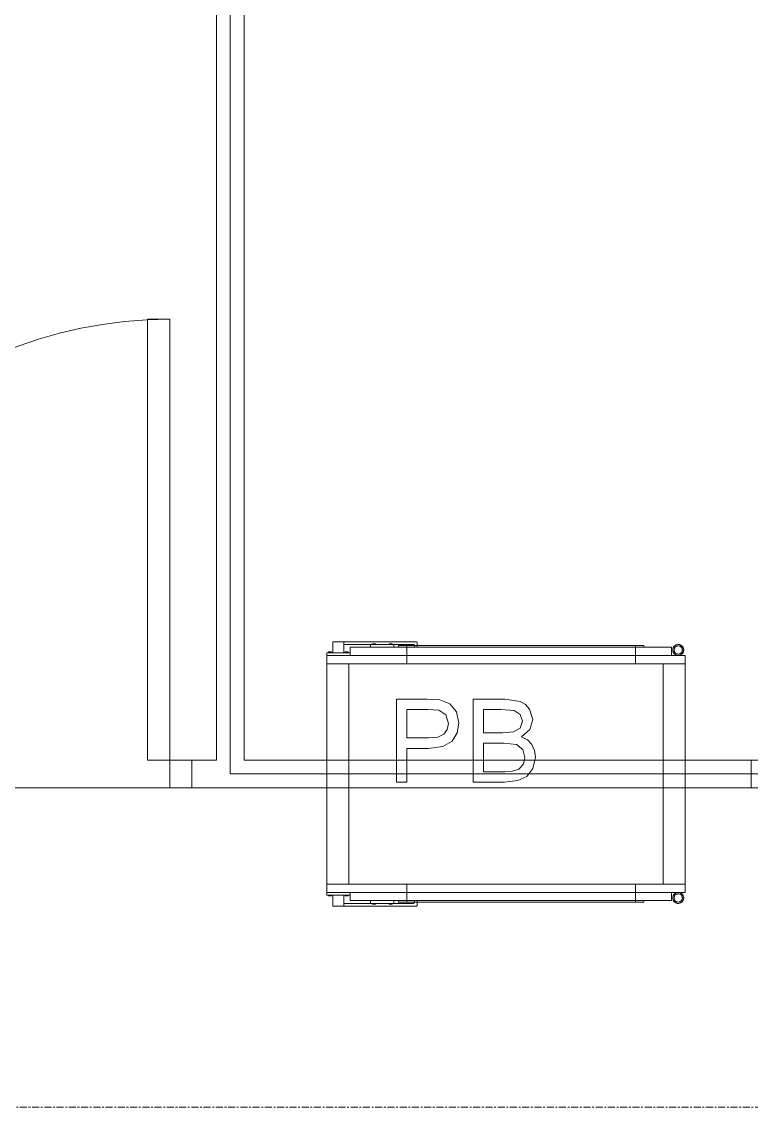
# Model space of a CAD drawing. Header units: millimetres. Extents: x -21807 to 26525, y -2564 to 60640.
# Drawn here: x -16312 to -14989, y 44437 to 46407 of the extents above; entities that cross this region are included whole.
import ezdxf

# ---------------------------------------------------------------- set-up
doc = ezdxf.new("R2010")
doc.units = ezdxf.units.MM
doc.linetypes.add('Grid Line', pattern=[22.225, 12.7, -3.175, 3.175, -3.175])
for name, color, linetype, lineweight in [('A-DETL-GENF', 7, 'Continuous', 5), ('A-DETL-THIN', 7, 'Continuous', 9), ('A-WALL', 7, 'Continuous', 9), ('S-GRID', 7, 'Continuous', 9)]:
    doc.layers.add(name, color=color, linetype=linetype, lineweight=lineweight)
for name, color, linetype, lineweight, true_color in [('A-DOOR', 5, 'Continuous', 9, 0x0000ff), ('A-FLOR', 7, 'Continuous', 9, 0x007f00), ('A-GLAZ', 7, 'Continuous', 9, 0x00007f)]:
    doc.layers.add(name, color=color, linetype=linetype, lineweight=lineweight, true_color=true_color)

# ---------------------------------------------------------------- blocks, each defined once
blk = doc.blocks.new('Cư_a đôi ca_nh lê_ch - _D2 _1300x2200__TrongNha-1164139-MẶT BẰNG PHÂN VÙNG ÁP SUẤT')
at = {"layer": 'A-DETL-GENF', "color": 253, "lineweight": 9, "true_color": 0xaaaaaa}
for p, q in [((-785, -25), (-745, -25)), ((-785, -25), (-785, -825)), ((-745, -25), (-745, -825)), ((435, -25), (395, -25)), ((395, -25), (395, -445)), ((435, -25), (435, -445)), ((435, -445), (395, -445)), ((-785, -825), (-745, -825))]:
    blk.add_line(p, q, dxfattribs=at)
for centre, radius, start, end in [((-785, -25), 800, 270, 360), ((435, -25), 420, 180, 270)]:
    blk.add_arc(centre, radius, start, end, dxfattribs=at)
at = {"layer": 'A-DOOR', "color": 254, "lineweight": 13, "true_color": 0xccccff}
for p, q in [((-825, -25), (-825, 25)), ((-825, 25), (-785, 25)), ((-785, -25), (-785, 25)), ((435, 25), (475, 25)), ((435, -25), (435, 25)), ((475, 25), (475, -25)), ((-785, -25), (-825, -25)), ((475, -25), (435, -25))]:
    blk.add_line(p, q, dxfattribs=at)
at = {"layer": 'A-DOOR', "color": 161, "lineweight": 13, "true_color": 0xaaaaff}
for p, q in [((-825, 25), (-785, 25)), ((-785, 25), (-785, -25)), ((435, -25), (435, 25)), ((435, 25), (475, 25)), ((-785, -25), (-825, -25)), ((475, -25), (435, -25))]:
    blk.add_line(p, q, dxfattribs=at)
at = {"layer": 'A-DOOR', "color": 254, "lineweight": 13, "true_color": 0xe0e0ff}
for p, q in [((-825, -25), (-825, 25)), ((475, -25), (475, 25))]:
    blk.add_line(p, q, dxfattribs=at)
blk = doc.blocks.new('Passbox - KT 500x500x400-V24-MẶT BẰNG PHÂN VÙNG ÁP SUẤT')
at = {"layer": 'A-GLAZ', "color": 254, "lineweight": 13, "true_color": 0xe0e0ef}
for p, q in [((-294.1, 240), (-314.1, 240)), ((-314.1, 220), (-314.1, 240)), ((-294.1, 240), (-294.1, 235)), ((-294.1, 240), (-163, 240)), ((-161, 238), (-161, 233)), ((-314.1, 220), (-325, 220)), ((-325, 215), (-325, 220)), ((-320.7, 220), (-322.1, 220)), ((-322.1, 220), (-320.7, 220)), ((-320.7, 220), (-322.1, 220)), ((-322.1, 220), (-320.7, 220)), ((-317.9, 220), (-320.7, 220)), ((-320.7, 220), (-317.9, 220)), ((-317.9, 220), (-320.7, 220)), ((-320.7, 220), (-317.9, 220)), ((-317.9, 220), (-316.5, 220)), ((-316.5, 220), (-317.9, 220)), ((-317.9, 220), (-316.5, 220)), ((-316.5, 220), (-317.9, 220)), ((-294.1, 220), (-314.1, 220)), ((-245.8, 235), (-294.1, 235)), ((-294.1, 235), (-294.1, 220)), ((-282.6, 220), (-294.1, 220)), ((-290.3, 220), (-291.8, 220)), ((-291.8, 220), (-290.3, 220)), ((-290.3, 220), (-291.8, 220)), ((-291.8, 220), (-290.3, 220)), ((-290.3, 220), (-287.5, 220)), ((-287.5, 220), (-290.3, 220)), ((-290.3, 220), (-287.5, 220)), ((-287.5, 220), (-290.3, 220)), ((-287.5, 220), (-286.1, 220)), ((-286.1, 220), (-287.5, 220)), ((-287.5, 220), (-286.1, 220)), ((-286.1, 220), (-287.5, 220)), ((-245.8, 230), (-282.6, 230)), ((-282.6, 220), (-282.6, 230)), ((-282.6, 215), (-282.6, 220)), ((-245.8, 235), (-203.4, 235)), ((-245.8, 230), (-245.8, 235)), ((-203.4, 230), (-245.8, 230)), ((-240.7, 236.3), (-242.1, 236.3)), ((-242.1, 236.3), (-240.7, 236.3)), ((-242.1, 235), (-242.1, 236.3)), ((-240.7, 235), (-242.1, 235)), ((-242.1, 235), (-240.7, 235)), ((-237.9, 236.3), (-240.7, 236.3)), ((-240.7, 236.3), (-237.9, 236.3)), ((-240.7, 235), (-240.7, 236.3)), ((-240.7, 235), (-240.7, 236.3)), ((-237.9, 235), (-240.7, 235)), ((-240.7, 235), (-237.9, 235)), ((-237.9, 236.3), (-236.5, 236.3)), ((-236.5, 236.3), (-237.9, 236.3)), ((-237.9, 236.3), (-237.9, 235)), ((-237.9, 235), (-237.9, 236.3)), ((-237.9, 235), (-236.5, 235)), ((-236.5, 235), (-237.9, 235)), ((-236.5, 235), (-236.5, 236.3)), ((-210.3, 236.3), (-211.8, 236.3)), ((-211.8, 236.3), (-210.3, 236.3)), ((-211.8, 235), (-211.8, 236.3)), ((-210.3, 235), (-211.8, 235)), ((-211.8, 235), (-210.3, 235)), ((-210.3, 236.3), (-207.5, 236.3)), ((-207.5, 236.3), (-210.3, 236.3)), ((-210.3, 236.3), (-210.3, 235)), ((-210.3, 235), (-210.3, 236.3)), ((-210.3, 235), (-207.5, 235)), ((-207.5, 235), (-210.3, 235)), ((-207.5, 236.3), (-206.1, 236.3)), ((-206.1, 236.3), (-207.5, 236.3)), ((-207.5, 235), (-207.5, 236.3)), ((-207.5, 235), (-207.5, 236.3)), ((-207.5, 235), (-206.1, 235)), ((-206.1, 235), (-207.5, 235)), ((-206.1, 235), (-206.1, 236.3)), ((-168, 235), (-203.4, 235)), ((-203.4, 235), (-203.4, 230)), ((-193, 230), (-203.4, 230)), ((-195, 230), (-193, 230)), ((-195, 230), (-193, 230)), ((-180.3, 233), (-193, 233)), ((-193, 230), (-165, 230)), ((-178.5, 233), (-180, 233)), ((-180, 233), (-178.5, 233)), ((-180, 232.2), (-180, 200)), ((-174, 233), (-177.7, 233)), ((-177.7, 233), (-146.6, 233)), ((-146.6, 233), (-174, 233)), ((-165, 230), (-150.5, 230)), ((-150.5, 230), (-135, 230)), ((-135, 233), (-146.6, 233)), ((-146.6, 233), (-135, 233)), ((-135, 233), (190, 233)), ((190, 233), (-135, 233)), ((190, 230), (-135, 230)), ((212.5, 233), (190, 233)), ((190, 233), (221.8, 233)), ((190, 230), (232.4, 230)), ((232.7, 233), (212.5, 233)), ((221.8, 233), (232.7, 233)), ((232.4, 230), (242, 230)), ((235, 233), (233.5, 233)), ((233.5, 233), (235, 233)), ((235, 230.8), (235, 233)), ((235, 200), (235, 230)), ((242, 233), (235.3, 233)), ((248, 233), (242, 233)), ((242, 230), (248, 230)), ((248, 230), (250, 230)), ((248, 230), (250, 230)), ((300, 230), (248, 230)), ((300, 230), (300, 215)), ((-282.6, 215), (-325, 215)), ((-325, 200), (-325, 215)), ((-325, 200), (-325, 25)), ((-285, 200), (-285, 25)), ((-285, 200), (-285, 25)), ((300, 215), (-282.6, 215)), ((285, 200), (285, 25)), ((285, 25), (285, 200)), ((325, 215), (300, 215)), ((325, 215), (325, 200)), ((325, 200), (325, 25)), ((-198.5, 25), (-198.5, 135.8)), ((-198.5, 135.8), (-142.7, 135.8)), ((-142.7, 135.8), (-120.2, 134.4)), ((-120.2, 134.4), (-101.9, 127.4)), ((-101.9, 127.4), (-90, 112.8)), ((-59.6, 25), (-59.6, 135.8)), ((-59.6, 135.8), (-2.1, 135.8)), ((-2.1, 135.8), (26, 131.4)), ((26, 131.4), (35.5, 125.8)), ((35.5, 125.8), (42.7, 117.8)), ((-140.8, 117), (-179.7, 117)), ((-179.7, 117), (-179.7, 65.2)), ((-121.9, 115.7), (-140.8, 117)), ((-109.2, 107.2), (-121.9, 115.7)), ((-104.4, 91.6), (-109.2, 107.2)), ((-90, 112.8), (-85.5, 92.3)), ((-9, 117), (-40.8, 117)), ((-40.8, 117), (-40.8, 74.6)), ((15.2, 115), (-9, 117)), ((26, 107.8), (15.2, 115)), ((29.8, 95.5), (26, 107.8)), ((42.7, 117.8), (48.7, 98.5)), ((48.7, 98.5), (43.6, 80.9)), ((-112.6, 72.1), (-106.4, 80.5)), ((-106.4, 80.5), (-104.4, 91.6)), ((-85.5, 92.3), (-88.6, 74.5)), ((13.7, 76.3), (25.8, 83.2)), ((25.8, 83.2), (29.8, 95.5)), ((43.6, 80.9), (28.3, 67.6)), ((-179.7, 65.2), (-140.3, 65.2)), ((-140.3, 65.2), (-123.6, 66.9)), ((-123.6, 66.9), (-112.6, 72.1)), ((-97.7, 59.7), (-114.7, 49.7)), ((-88.6, 74.5), (-97.7, 59.7)), ((-40.8, 74.6), (-6.4, 74.6)), ((-6.4, 74.6), (13.7, 76.3)), ((28.3, 67.6), (39, 62)), ((39, 62), (46.9, 53.5)), ((-141.4, 46.4), (-179.7, 46.4)), ((-179.7, 46.4), (-179.7, 25)), ((-114.7, 49.7), (-141.4, 46.4)), ((-4, 55.8), (-40.8, 55.8)), ((-40.8, 55.8), (-40.8, 25)), ((19.3, 53.3), (-4, 55.8)), ((30.9, 44.5), (19.3, 53.3)), ((34.5, 29.9), (30.9, 44.5)), ((46.9, 53.5), (51.8, 42.7)), ((51.8, 42.7), (53.4, 30.1)), ((-325, 0), (-325, 25)), ((-198.5, 25), (-198.5, 0)), ((-179.7, 0), (-179.7, 25)), ((-59.6, 25), (-59.6, 0)), ((-40.8, 4), (-40.8, 25)), ((33.4, 25), (31.5, 17.2)), ((33.4, 25), (34.5, 29.9)), ((48.9, 9.8), (52.3, 25)), ((53.4, 30.1), (52.3, 25)), ((325, 25), (325, 0)), ((-325, 0), (-325, -25)), ((-285, 0), (-285, -25)), ((-285, 0), (-285, -25)), ((-198.5, -14.8), (-198.5, 0)), ((-179.7, 0), (-179.7, -14.8)), ((-59.6, -14.8), (-59.6, 0)), ((-2.2, 4), (-40.8, 4)), ((11.8, 4.7), (-2.2, 4)), ((23.6, 8.8), (11.8, 4.7)), ((31.5, 17.2), (23.6, 8.8)), ((41.5, 0), (38, -4.6)), ((41.5, 0), (48.9, 9.8)), ((285, 0), (285, -25)), ((285, -25), (285, 0)), ((325, 0), (325, -25)), ((-179.7, -14.8), (-198.5, -14.8)), ((-2.6, -14.8), (-59.6, -14.8)), ((21.6, -12.2), (-2.6, -14.8)), ((38, -4.6), (21.6, -12.2)), ((-285, -200), (-325, -200)), ((-325, -200), (-285, -200)), ((-282.6, -215), (-325, -215)), ((-325, -215), (-180, -215)), ((-285, -200), (285, -200)), ((-180, -200), (-285, -200)), ((-282.6, -215), (-282.6, -220)), ((-180, -215), (-282.6, -215)), ((-282.6, -215), (-282.6, -220)), ((-135, -200), (-180, -200)), ((-180, -200), (-135, -200)), ((-180, -215), (-166.8, -215)), ((-166.8, -215), (-180, -215)), ((-166.8, -215), (-146.6, -215)), ((-135, -215), (-166.8, -215)), ((-146.6, -215), (-135, -215)), ((-135, -200), (190, -200)), ((190, -200), (-135, -200)), ((190, -215), (-135, -215)), ((-135, -215), (190, -215)), ((235, -200), (190, -200)), ((190, -200), (235, -200)), ((190, -215), (212.5, -215)), ((201.6, -215), (190, -215)), ((221.8, -215), (201.6, -215)), ((212.5, -215), (229, -215)), ((233.5, -215), (221.8, -215)), ((229, -215), (235, -215)), ((235, -215), (233.5, -215)), ((285, -200), (235, -200)), ((300, -215), (235, -215)), ((235, -215), (300, -215)), ((325, -200), (285, -200)), ((285, -200), (325, -200)), ((-294.1, -220), (-314.1, -220)), ((-314.1, -220), (-294.1, -220)), ((-294.1, -240), (-294.1, -235)), ((-294.1, -235), (-294.1, -240)), ((-203.4, -230), (-245.8, -230)), ((-245.8, -230), (-203.4, -230)), ((-245.8, -235), (-203.4, -235)), ((-245.8, -235), (-203.4, -235)), ((-240.7, -235), (-242.1, -235)), ((-242.1, -235), (-240.7, -235)), ((-237.9, -235), (-240.7, -235)), ((-240.7, -235), (-237.9, -235)), ((-237.9, -235), (-236.5, -235)), ((-236.5, -235), (-237.9, -235)), ((-210.3, -235), (-211.8, -235)), ((-211.8, -235), (-210.3, -235)), ((-210.3, -235), (-207.5, -235)), ((-207.5, -235), (-210.3, -235)), ((-207.5, -235), (-206.1, -235)), ((-206.1, -235), (-207.5, -235)), ((-180.3, -230), (-193, -230)), ((-193, -230), (-180, -230)), ((-180.3, -233), (-178.6, -233)), ((-180, -230), (-178.5, -230)), ((-178.5, -230), (-180, -230)), ((-180, -233), (-178.5, -233)), ((-178.5, -233), (-180, -233)), ((-177.7, -230), (-135, -230)), ((-135, -230), (-177.7, -230)), ((-177.7, -233), (-165.5, -233)), ((-165.5, -233), (-177.7, -233)), ((-166, -230.2), (-166, -233)), ((-161.2, -233), (-146.6, -233)), ((-157.5, -233), (-161.2, -233)), ((-161, -232.2), (-161, -230)), ((-135, -233), (-157.5, -233)), ((-146.6, -233), (-135, -233)), ((190, -230), (-135, -230)), ((-135, -230), (190, -230)), ((-135, -233), (190, -233)), ((190, -233), (-135, -233)), ((190, -230), (232.7, -230)), ((232.7, -230), (190, -230)), ((190, -233), (221.8, -233)), ((201.6, -233), (190, -233)), ((212.5, -233), (201.6, -233)), ((232.7, -233), (212.5, -233)), ((221.8, -233), (232.7, -233)), ((233.5, -230), (235, -230)), ((235, -230), (233.5, -230)), ((233.5, -233), (235, -233)), ((235, -233), (233.5, -233)), ((233.6, -233), (235.3, -233)), ((235, -230), (248, -230)), ((242, -230), (235.3, -230)), ((248, -230), (242, -230))]:
    blk.add_line(p, q, dxfattribs=at)
at = {"layer": 'A-GLAZ', "color": 254, "lineweight": 13, "true_color": 0xcccce5}
for p, q in [((-314.1, 240), (-294.1, 240)), ((-314.1, 220), (-314.1, 240)), ((-163, 240), (-294.1, 240)), ((-294.1, 220), (-294.1, 240)), ((-161, 233), (-161, 238)), ((-325, 220), (-282.6, 220)), ((-325, 215), (-325, 220)), ((-320.7, 221.3), (-322.1, 221.3)), ((-322.1, 221.3), (-320.7, 221.3)), ((-320.7, 221.3), (-322.1, 221.3)), ((-322.1, 221.3), (-320.7, 221.3)), ((-322.1, 220), (-322.1, 221.3)), ((-322.1, 220), (-322.1, 221.3)), ((-317.9, 221.3), (-320.7, 221.3)), ((-320.7, 221.3), (-317.9, 221.3)), ((-317.9, 221.3), (-320.7, 221.3)), ((-320.7, 221.3), (-317.9, 221.3)), ((-320.7, 220), (-320.7, 221.3)), ((-320.7, 220), (-320.7, 221.3)), ((-320.7, 220), (-320.7, 221.3)), ((-320.7, 220), (-320.7, 221.3)), ((-317.9, 221.3), (-316.5, 221.3)), ((-316.5, 221.3), (-317.9, 221.3)), ((-317.9, 221.3), (-316.5, 221.3)), ((-316.5, 221.3), (-317.9, 221.3)), ((-317.9, 221.3), (-317.9, 220)), ((-317.9, 220), (-317.9, 221.3)), ((-317.9, 221.3), (-317.9, 220)), ((-317.9, 220), (-317.9, 221.3)), ((-316.5, 220), (-316.5, 221.3)), ((-316.5, 220), (-316.5, 221.3)), ((-294.1, 235), (-245.8, 235)), ((-290.3, 221.3), (-291.8, 221.3)), ((-291.8, 221.3), (-290.3, 221.3)), ((-290.3, 221.3), (-291.8, 221.3)), ((-291.8, 221.3), (-290.3, 221.3)), ((-291.8, 220), (-291.8, 221.3)), ((-291.8, 220), (-291.8, 221.3)), ((-290.3, 221.3), (-287.5, 221.3)), ((-287.5, 221.3), (-290.3, 221.3)), ((-290.3, 221.3), (-287.5, 221.3)), ((-287.5, 221.3), (-290.3, 221.3)), ((-290.3, 221.3), (-290.3, 220)), ((-290.3, 220), (-290.3, 221.3)), ((-290.3, 221.3), (-290.3, 220)), ((-290.3, 220), (-290.3, 221.3)), ((-287.5, 221.3), (-286.1, 221.3)), ((-286.1, 221.3), (-287.5, 221.3)), ((-287.5, 221.3), (-286.1, 221.3)), ((-286.1, 221.3), (-287.5, 221.3)), ((-287.5, 220), (-287.5, 221.3)), ((-287.5, 220), (-287.5, 221.3)), ((-287.5, 220), (-287.5, 221.3)), ((-287.5, 220), (-287.5, 221.3)), ((-286.1, 220), (-286.1, 221.3)), ((-286.1, 220), (-286.1, 221.3)), ((-282.6, 230), (300, 230)), ((-282.6, 215), (-282.6, 230)), ((-245.8, 235), (-203.4, 235)), ((-245.8, 230), (-245.8, 235)), ((-240.7, 236.3), (-242.1, 236.3)), ((-242.1, 236.3), (-240.7, 236.3)), ((-242.1, 235), (-242.1, 236.3)), ((-237.9, 236.3), (-240.7, 236.3)), ((-240.7, 236.3), (-237.9, 236.3)), ((-240.7, 235), (-240.7, 236.3)), ((-240.7, 235), (-240.7, 236.3)), ((-237.9, 236.3), (-236.5, 236.3)), ((-236.5, 236.3), (-237.9, 236.3)), ((-237.9, 236.3), (-237.9, 235)), ((-237.9, 235), (-237.9, 236.3)), ((-236.5, 235), (-236.5, 236.3)), ((-210.3, 236.3), (-211.8, 236.3)), ((-211.8, 236.3), (-210.3, 236.3)), ((-211.8, 235), (-211.8, 236.3)), ((-210.3, 236.3), (-207.5, 236.3)), ((-207.5, 236.3), (-210.3, 236.3)), ((-210.3, 236.3), (-210.3, 235)), ((-210.3, 235), (-210.3, 236.3)), ((-207.5, 236.3), (-206.1, 236.3)), ((-206.1, 236.3), (-207.5, 236.3)), ((-207.5, 235), (-207.5, 236.3)), ((-207.5, 235), (-207.5, 236.3)), ((-206.1, 235), (-206.1, 236.3)), ((-203.4, 235), (-168, 235)), ((-203.4, 230), (-203.4, 235)), ((-195, 233), (-195, 230)), ((-193, 233), (-195, 233)), ((-135, 233), (-195, 233)), ((-135, 233), (190, 233)), ((250, 233), (190, 233)), ((250, 233), (248, 233)), ((250, 230), (250, 233)), ((300, 215), (300, 230)), ((-325, 215), (325, 215)), ((-325, 200), (-325, 215)), ((325, 200), (-325, 200)), ((-325, 25), (-325, 200)), ((-325, 200), (325, 200)), ((325, 200), (325, 215)), ((325, 200), (325, 25)), ((-142.7, 135.8), (-198.5, 135.8)), ((-198.5, 135.8), (-198.5, 25)), ((-120.2, 134.4), (-142.7, 135.8)), ((-101.9, 127.4), (-120.2, 134.4)), ((-90, 112.8), (-101.9, 127.4)), ((-2.1, 135.8), (-59.6, 135.8)), ((-59.6, 135.8), (-59.6, 25)), ((26, 131.4), (-2.1, 135.8)), ((35.5, 125.8), (26, 131.4)), ((42.7, 117.8), (35.5, 125.8)), ((-179.7, 65.2), (-179.7, 117)), ((-179.7, 117), (-140.8, 117)), ((-140.8, 117), (-121.9, 115.7)), ((-121.9, 115.7), (-109.2, 107.2)), ((-109.2, 107.2), (-104.4, 91.6)), ((-85.5, 92.3), (-90, 112.8)), ((-40.8, 74.6), (-40.8, 117)), ((-40.8, 117), (-9, 117)), ((-9, 117), (15.2, 115)), ((15.2, 115), (26, 107.8)), ((26, 107.8), (29.8, 95.5)), ((48.7, 98.5), (42.7, 117.8)), ((43.6, 80.9), (48.7, 98.5)), ((-106.4, 80.5), (-112.6, 72.1)), ((-104.4, 91.6), (-106.4, 80.5)), ((-88.6, 74.5), (-85.5, 92.3)), ((25.8, 83.2), (13.7, 76.3)), ((29.8, 95.5), (25.8, 83.2)), ((28.3, 67.6), (43.6, 80.9)), ((-140.3, 65.2), (-179.7, 65.2)), ((-123.6, 66.9), (-140.3, 65.2)), ((-112.6, 72.1), (-123.6, 66.9)), ((-114.7, 49.7), (-97.7, 59.7)), ((-97.7, 59.7), (-88.6, 74.5)), ((-6.4, 74.6), (-40.8, 74.6)), ((13.7, 76.3), (-6.4, 74.6)), ((39, 62), (28.3, 67.6)), ((46.9, 53.5), (39, 62)), ((-179.7, 25), (-179.7, 46.4)), ((-179.7, 46.4), (-141.4, 46.4)), ((-141.4, 46.4), (-114.7, 49.7)), ((-40.8, 25), (-40.8, 55.8)), ((-40.8, 55.8), (-4, 55.8)), ((-4, 55.8), (19.3, 53.3)), ((19.3, 53.3), (30.9, 44.5)), ((30.9, 44.5), (34.5, 29.9)), ((51.8, 42.7), (46.9, 53.5)), ((53.4, 30.1), (51.8, 42.7)), ((34.5, 29.9), (33.4, 25)), ((52.3, 25), (53.4, 30.1)), ((-325, -25), (-325, 0)), ((-198.5, 0), (-198.5, -14.8)), ((-179.7, -14.8), (-179.7, 0)), ((-59.6, 0), (-59.6, -14.8)), ((38, -4.6), (41.5, 0)), ((325, 0), (325, -25)), ((-198.5, -14.8), (-179.7, -14.8)), ((-59.6, -14.8), (-2.6, -14.8)), ((-2.6, -14.8), (21.6, -12.2)), ((21.6, -12.2), (38, -4.6)), ((-325, -25), (-325, -200)), ((-285, -25), (-285, -200)), ((-285, -25), (-285, -200)), ((285, -25), (285, -200)), ((285, -200), (285, -25)), ((325, -25), (325, -200)), ((-325, -200), (-325, -215)), ((-325, -215), (-282.6, -215)), ((-325, -215), (-325, -220)), ((-282.6, -220), (-282.6, -215)), ((-282.6, -215), (300, -215)), ((-180, -200), (-180, -230)), ((235, -232.2), (235, -200)), ((300, -215), (300, -230)), ((300, -215), (325, -215)), ((325, -200), (325, -215)), ((-325, -220), (-314.1, -220)), ((-320.7, -220), (-322.1, -220)), ((-322.1, -220), (-320.7, -220)), ((-320.7, -220), (-322.1, -220)), ((-322.1, -220), (-320.7, -220)), ((-317.9, -220), (-320.7, -220)), ((-320.7, -220), (-317.9, -220)), ((-317.9, -220), (-320.7, -220)), ((-320.7, -220), (-317.9, -220)), ((-317.9, -220), (-316.5, -220)), ((-316.5, -220), (-317.9, -220)), ((-317.9, -220), (-316.5, -220)), ((-316.5, -220), (-317.9, -220)), ((-314.1, -220), (-294.1, -220)), ((-314.1, -220), (-314.1, -240)), ((-294.1, -220), (-294.1, -235)), ((-294.1, -220), (-282.6, -220)), ((-294.1, -235), (-245.8, -235)), ((-294.1, -235), (-294.1, -240)), ((-290.3, -220), (-291.8, -220)), ((-291.8, -220), (-290.3, -220)), ((-290.3, -220), (-291.8, -220)), ((-291.8, -220), (-290.3, -220)), ((-290.3, -220), (-287.5, -220)), ((-287.5, -220), (-290.3, -220)), ((-290.3, -220), (-287.5, -220)), ((-287.5, -220), (-290.3, -220)), ((-287.5, -220), (-286.1, -220)), ((-286.1, -220), (-287.5, -220)), ((-287.5, -220), (-286.1, -220)), ((-286.1, -220), (-287.5, -220)), ((-282.6, -220), (-282.6, -230)), ((-282.6, -230), (-245.8, -230)), ((-245.8, -230), (-203.4, -230)), ((-245.8, -230), (-245.8, -235)), ((-203.4, -235), (-245.8, -235)), ((-240.7, -235), (-242.1, -235)), ((-242.1, -235), (-240.7, -235)), ((-242.1, -235), (-242.1, -236.3)), ((-240.7, -236.3), (-242.1, -236.3)), ((-242.1, -236.3), (-240.7, -236.3)), ((-237.9, -235), (-240.7, -235)), ((-240.7, -235), (-237.9, -235)), ((-240.7, -235), (-240.7, -236.3)), ((-240.7, -235), (-240.7, -236.3)), ((-237.9, -236.3), (-240.7, -236.3)), ((-240.7, -236.3), (-237.9, -236.3)), ((-237.9, -235), (-236.5, -235)), ((-236.5, -235), (-237.9, -235)), ((-237.9, -236.3), (-237.9, -235)), ((-237.9, -235), (-237.9, -236.3)), ((-237.9, -236.3), (-236.5, -236.3)), ((-236.5, -236.3), (-237.9, -236.3)), ((-236.5, -235), (-236.5, -236.3)), ((-210.3, -235), (-211.8, -235)), ((-211.8, -235), (-210.3, -235)), ((-211.8, -235), (-211.8, -236.3)), ((-210.3, -236.3), (-211.8, -236.3)), ((-211.8, -236.3), (-210.3, -236.3)), ((-210.3, -235), (-207.5, -235)), ((-207.5, -235), (-210.3, -235)), ((-210.3, -236.3), (-210.3, -235)), ((-210.3, -235), (-210.3, -236.3)), ((-210.3, -236.3), (-207.5, -236.3)), ((-207.5, -236.3), (-210.3, -236.3)), ((-207.5, -235), (-206.1, -235)), ((-206.1, -235), (-207.5, -235)), ((-207.5, -235), (-207.5, -236.3)), ((-207.5, -235), (-207.5, -236.3)), ((-207.5, -236.3), (-206.1, -236.3)), ((-206.1, -236.3), (-207.5, -236.3)), ((-206.1, -235), (-206.1, -236.3)), ((-203.4, -230), (-203.4, -235)), ((-203.4, -230), (-193, -230)), ((-203.4, -235), (-168, -235)), ((-193, -230), (-195, -230)), ((-135, -230), (-195, -230)), ((-193, -233), (-180.3, -233)), ((-180, -230.8), (-180, -233)), ((-180, -233), (-178.5, -233)), ((-178.5, -233), (-180, -233)), ((-177.7, -233), (-135, -233)), ((-135, -233), (-177.7, -233)), ((-161, -233), (-161, -238)), ((-135, -230), (190, -230)), ((190, -233), (-135, -233)), ((-135, -233), (190, -233)), ((250, -230), (190, -230)), ((190, -233), (232.7, -233)), ((232.7, -233), (190, -233)), ((233.5, -233), (235, -233)), ((235, -233), (233.5, -233)), ((235.3, -233), (248, -233)), ((250, -230), (248, -230)), ((248, -230), (300, -230)), ((-314.1, -240), (-294.1, -240)), ((-163, -240), (-294.1, -240))]:
    blk.add_line(p, q, dxfattribs=at)
at = {"layer": 'A-GLAZ', "color": 7, "lineweight": 13, "true_color": 0xececf5}
for p, q in [((-294.1, 235), (-294.1, 240)), ((-294.1, 240), (-294.1, 235)), ((-314.1, 220), (-294.1, 220)), ((-294.1, 220), (-314.1, 220)), ((-282.6, 220), (-282.6, 215)), ((-282.6, 215), (-282.6, 220)), ((-203.4, 235), (-245.8, 235)), ((-203.4, 235), (-245.8, 235)), ((-245.8, 230), (-203.4, 230)), ((-203.4, 230), (-245.8, 230)), ((-240.7, 235), (-242.1, 235)), ((-242.1, 235), (-240.7, 235)), ((-237.9, 235), (-240.7, 235)), ((-240.7, 235), (-237.9, 235)), ((-237.9, 235), (-236.5, 235)), ((-236.5, 235), (-237.9, 235)), ((-210.3, 235), (-211.8, 235)), ((-211.8, 235), (-210.3, 235)), ((-210.3, 235), (-207.5, 235)), ((-207.5, 235), (-210.3, 235)), ((-207.5, 235), (-206.1, 235)), ((-206.1, 235), (-207.5, 235)), ((-193, 230), (-180.3, 230)), ((-180, 230), (-193, 230)), ((-178.6, 233), (-180.3, 233)), ((-178.5, 233), (-180, 233)), ((-180, 233), (-178.5, 233)), ((-178.5, 230), (-180, 230)), ((-180, 230), (-178.5, 230)), ((-165.5, 233), (-177.7, 233)), ((-177.7, 233), (-165.5, 233)), ((-135, 230), (-177.7, 230)), ((-177.7, 230), (-135, 230)), ((-166, 232.8), (-166, 230)), ((-135, 233), (-161.2, 233)), ((-161.2, 233), (-135, 233)), ((-161, 230.8), (-161, 233)), ((190, 233), (-135, 233)), ((-135, 233), (190, 233)), ((-135, 230), (190, 230)), ((190, 230), (-135, 230)), ((232.7, 233), (190, 233)), ((190, 233), (232.7, 233)), ((232.7, 230), (190, 230)), ((190, 230), (232.7, 230)), ((235, 233), (233.5, 233)), ((233.5, 233), (235, 233)), ((235, 230), (233.5, 230)), ((233.5, 230), (235, 230)), ((235.3, 233), (233.6, 233)), ((248, 230), (235, 230)), ((235.3, 230), (248, 230)), ((-325, 215), (-282.6, 215)), ((-180, 215), (-325, 215)), ((-325, 200), (-285, 200)), ((-325, 200), (-285, 200)), ((285, 200), (-285, 200)), ((-180, 200), (-285, 200)), ((-282.6, 215), (-180, 215)), ((-135, 215), (-180, 215)), ((-180, 215), (-135, 215)), ((-180, 200), (-135, 200)), ((-135, 200), (-180, 200)), ((-135, 215), (190, 215)), ((190, 215), (-135, 215)), ((190, 200), (-135, 200)), ((-135, 200), (190, 200)), ((235, 215), (190, 215)), ((190, 215), (235, 215)), ((190, 200), (235, 200)), ((235, 200), (190, 200)), ((235, 215), (300, 215)), ((300, 215), (235, 215)), ((285, 200), (235, 200)), ((285, 200), (325, 200)), ((285, 200), (325, 200)), ((-325, 25), (-325, 0)), ((-285, 25), (-285, 0)), ((-285, 25), (-285, 0)), ((-198.5, 0), (-198.5, 25)), ((-179.7, 25), (-179.7, 0)), ((-59.6, 0), (-59.6, 25)), ((-40.8, 25), (-40.8, 4)), ((31.5, 17.2), (33.4, 25)), ((52.3, 25), (48.9, 9.8)), ((285, 25), (285, 0)), ((285, 0), (285, 25)), ((325, 25), (325, 0)), ((-40.8, 4), (-2.2, 4)), ((-2.2, 4), (11.8, 4.7)), ((11.8, 4.7), (23.6, 8.8)), ((23.6, 8.8), (31.5, 17.2)), ((48.9, 9.8), (41.5, 0)), ((-180, -200), (-285, -200)), ((-285, -200), (-180, -200)), ((-135, -200), (-180, -200)), ((-180, -200), (-135, -200)), ((-178.5, -215), (-135, -215)), ((-135, -215), (-178.5, -215)), ((190, -200), (-135, -200)), ((-135, -200), (190, -200)), ((-135, -215), (190, -215)), ((190, -215), (-135, -215)), ((235, -200), (190, -200)), ((190, -200), (235, -200)), ((190, -215), (233.5, -215)), ((233.5, -215), (190, -215)), ((285, -200), (235, -200)), ((235, -200), (285, -200)), ((-180, -230), (-178.5, -230)), ((-178.5, -230), (-180, -230)), ((-177.7, -230), (-174, -230)), ((-174, -230), (-177.7, -230)), ((-177.4, -233), (-165.4, -233)), ((-173.4, -230), (-166.8, -230)), ((-166.8, -230), (-173.4, -230)), ((-166, -233), (-166, -230.2)), ((-165.2, -233), (-161.2, -233)), ((-161.2, -233), (-165.2, -233)), ((-161, -230), (-165, -230)), ((-161.2, -230), (-157.5, -230)), ((-157.5, -230), (-161.2, -230)), ((-161.2, -233), (-135, -233)), ((-161, -230), (-161, -232.2)), ((-156.6, -230), (-146.6, -230)), ((-146.6, -230), (-156.6, -230)), ((-145.6, -230), (-135, -230)), ((-135, -230), (-145.6, -230)), ((-135, -230), (190, -230)), ((190, -230), (-135, -230)), ((-135, -233), (190, -233)), ((190, -233), (232.4, -233)), ((191.1, -230), (201.6, -230)), ((201.6, -230), (191.1, -230)), ((202.7, -230), (212.5, -230)), ((212.5, -230), (202.7, -230)), ((213.4, -230), (221.8, -230)), ((221.8, -230), (213.4, -230)), ((222.6, -230), (229, -230)), ((229, -230), (222.6, -230)), ((229.5, -230), (232.7, -230)), ((232.7, -230), (229.5, -230)), ((233.7, -230), (235, -230)), ((235, -230), (233.7, -230))]:
    blk.add_line(p, q, dxfattribs=at)
at = {"layer": 'A-GLAZ', "color": 7, "lineweight": 13, "true_color": 0xf7f7fb}
for p, q in [((-180.3, 230), (-178.8, 230)), ((-178.6, 230), (-180, 230)), ((-161.2, 230), (-165.2, 230)), ((-165.2, 230), (-161.2, 230)), ((-161.2, 233), (-165, 233)), ((-161, 230), (-165, 230)), ((234.9, 230), (233.5, 230)), ((233.6, 230), (235.2, 230)), ((235, 200), (-180, 200)), ((235, -200), (-180, -200)), ((-180, -200), (235, -200)), ((233.5, -215), (-178.5, -215)), ((-178.5, -215), (233.5, -215)), ((-174.2, -230), (-177.4, -230)), ((-177.4, -230), (-174, -230)), ((-167, -230), (-173.6, -230)), ((-173.3, -230), (-166.8, -230)), ((-157.7, -230), (-161.2, -230)), ((-161, -230), (-157.5, -230)), ((-146.7, -230), (-156.7, -230)), ((-156.5, -230), (-146.6, -230)), ((-135, -230), (-145.7, -230)), ((-145.6, -230), (190, -230)), ((190, -230), (-135, -230)), ((201.7, -230), (191.1, -230)), ((191.1, -230), (201.6, -230)), ((202.6, -230), (212.5, -230)), ((205.5, -230), (202.7, -230)), ((212.7, -230), (205.5, -230)), ((213.3, -230), (221.8, -230)), ((220, -230), (213.5, -230)), ((222, -230), (220, -230)), ((222.5, -230), (229, -230)), ((229.2, -230), (222.7, -230)), ((229.4, -230), (232.4, -230)), ((232.4, -230), (229.6, -230))]:
    blk.add_line(p, q, dxfattribs=at)
at = {"layer": 'A-GLAZ', "color": 7, "lineweight": 13, "true_color": 0xf3f3f9}
for p, q in [((-178.7, 230), (-180, 230)), ((-180, 230), (-178.7, 230)), ((-174.5, 230), (-177.7, 230)), ((-177.7, 230), (-174.5, 230)), ((-165.4, 233), (-177.4, 233)), ((-167.6, 230), (-174, 230)), ((-174, 230), (-167.6, 230)), ((-166, 230), (-166, 232.8)), ((-161.2, 233), (-165.2, 233)), ((-165.2, 233), (-161.2, 233)), ((-165, 230), (-161, 230)), ((-135, 233), (-161.2, 233)), ((-158.4, 230), (-161.2, 230)), ((-161.2, 230), (-158.4, 230)), ((-161, 233), (-161, 230.8)), ((-147.7, 230), (-157.5, 230)), ((-157.5, 230), (-147.7, 230)), ((-136.1, 230), (-146.6, 230)), ((-146.6, 230), (-136.1, 230)), ((190, 233), (-135, 233)), ((190, 230), (-135, 230)), ((-135, 230), (190, 230)), ((205.5, 233), (190, 233)), ((200.6, 230), (190, 230)), ((190, 230), (200.6, 230)), ((211.6, 230), (201.6, 230)), ((201.6, 230), (211.6, 230)), ((232.4, 233), (205.5, 233)), ((220.2, 230), (212.5, 230)), ((212.5, 230), (220.2, 230)), ((228.4, 230), (221.8, 230)), ((221.8, 230), (228.4, 230)), ((232.7, 230), (229, 230)), ((229, 230), (232.7, 230)), ((235, 230), (233.5, 230)), ((233.5, 230), (235, 230)), ((-285, 200), (-180, 200)), ((-285, 200), (-180, 200)), ((-180, 200), (-166.8, 200)), ((-157.5, 200), (-180, 200)), ((-171.8, 215), (-178.5, 215)), ((-178.5, 215), (-171.8, 215)), ((-146.6, 215), (-171, 215)), ((-171, 215), (-166.8, 215)), ((-166.8, 215), (-157.5, 215)), ((-166.8, 200), (-157.5, 200)), ((-157.5, 215), (-146.6, 215)), ((-157.5, 200), (-146.6, 200)), ((-135, 200), (-157.5, 200)), ((-135, 215), (-146.6, 215)), ((-146.6, 215), (-135, 215)), ((-146.6, 200), (-135, 200)), ((190, 215), (-135, 215)), ((-135, 215), (190, 215)), ((-135, 200), (190, 200)), ((190, 200), (-135, 200)), ((201.6, 215), (190, 215)), ((190, 215), (201.6, 215)), ((190, 200), (235, 200)), ((221.8, 200), (190, 200)), ((212.5, 215), (201.6, 215)), ((201.6, 215), (233.5, 215)), ((233.5, 215), (212.5, 215)), ((229, 200), (221.8, 200)), ((235, 200), (229, 200)), ((235, 200), (285, 200)), ((235, 200), (285, 200)), ((235, -200), (-180, -200)), ((-178.6, -230), (-180.2, -230)), ((-179.9, -230), (-178.5, -230)), ((-165.2, -230), (-161.2, -230)), ((-161.2, -230), (-165.2, -230)), ((-165, -230), (-161, -230)), ((-165, -233), (-161.2, -233)), ((233.6, -230), (235, -230)), ((235.3, -230), (233.8, -230))]:
    blk.add_line(p, q, dxfattribs=at)
at = {"layer": 'A-GLAZ', "color": 7, "lineweight": 13, "true_color": 0xfafafc}
for p, q in [((-177.4, 230), (-174.6, 230)), ((-174.4, 230), (-177.4, 230)), ((-174.2, 230), (-167.7, 230)), ((-167.5, 230), (-174, 230)), ((-161.2, 230), (-158.5, 230)), ((-158.3, 230), (-161, 230)), ((-157.7, 230), (-147.7, 230)), ((-147.6, 230), (-157.5, 230)), ((-146.7, 230), (-136.1, 230)), ((-136.1, 230), (-146.6, 230)), ((-135, 230), (190, 230)), ((200.6, 230), (-135, 230)), ((190, 230), (200.7, 230)), ((211.5, 230), (201.6, 230)), ((201.7, 230), (211.7, 230)), ((220, 230), (212.5, 230)), ((212.7, 230), (220, 230)), ((228.3, 230), (221.8, 230)), ((222, 230), (228.6, 230)), ((232.4, 230), (229, 230)), ((229.2, 230), (232.4, 230)), ((-180, 200), (235, 200)), ((-180, 200), (235, 200)), ((-178.5, 215), (-171.5, 215)), ((-171.5, 215), (-178.5, 215)), ((-170.7, 215), (233.5, 215)), ((233.5, 215), (-170.7, 215)), ((-161.2, -230), (-165, -230)), ((-165, -230), (-161, -230))]:
    blk.add_line(p, q, dxfattribs=at)
at = {"layer": 'A-GLAZ', "color": 7, "lineweight": 13, "true_color": 0xfcfcfd}
for p, q in [((-165, 230), (-161.2, 230)), ((-161, 230), (-165, 230))]:
    blk.add_line(p, q, dxfattribs=at)
at = {"layer": 'A-GLAZ', "color": 9, "lineweight": 13, "true_color": 0xaaaad4}
for p, q in [((-325, -200), (-325, -25)), ((325, -25), (325, -200)), ((-325, -200), (325, -200)), ((-325, -200), (-325, -215)), ((325, -200), (-325, -200)), ((-325, -215), (-325, -220)), ((325, -215), (-325, -215)), ((-282.6, -215), (-282.6, -230)), ((300, -230), (300, -215)), ((325, -215), (325, -200)), ((-282.6, -220), (-325, -220)), ((-322.1, -220), (-322.1, -221.3)), ((-322.1, -220), (-322.1, -221.3)), ((-320.7, -221.3), (-322.1, -221.3)), ((-322.1, -221.3), (-320.7, -221.3)), ((-320.7, -221.3), (-322.1, -221.3)), ((-322.1, -221.3), (-320.7, -221.3)), ((-320.7, -220), (-320.7, -221.3)), ((-320.7, -220), (-320.7, -221.3)), ((-320.7, -220), (-320.7, -221.3)), ((-320.7, -220), (-320.7, -221.3)), ((-317.9, -221.3), (-320.7, -221.3)), ((-320.7, -221.3), (-317.9, -221.3)), ((-317.9, -221.3), (-320.7, -221.3)), ((-320.7, -221.3), (-317.9, -221.3)), ((-317.9, -221.3), (-317.9, -220)), ((-317.9, -220), (-317.9, -221.3)), ((-317.9, -221.3), (-317.9, -220)), ((-317.9, -220), (-317.9, -221.3)), ((-317.9, -221.3), (-316.5, -221.3)), ((-316.5, -221.3), (-317.9, -221.3)), ((-317.9, -221.3), (-316.5, -221.3)), ((-316.5, -221.3), (-317.9, -221.3)), ((-316.5, -220), (-316.5, -221.3)), ((-316.5, -220), (-316.5, -221.3)), ((-314.1, -220), (-314.1, -240)), ((-294.1, -240), (-294.1, -220)), ((-245.8, -235), (-294.1, -235)), ((-291.8, -220), (-291.8, -221.3)), ((-291.8, -220), (-291.8, -221.3)), ((-290.3, -221.3), (-291.8, -221.3)), ((-291.8, -221.3), (-290.3, -221.3)), ((-290.3, -221.3), (-291.8, -221.3)), ((-291.8, -221.3), (-290.3, -221.3)), ((-290.3, -221.3), (-290.3, -220)), ((-290.3, -220), (-290.3, -221.3)), ((-290.3, -221.3), (-290.3, -220)), ((-290.3, -220), (-290.3, -221.3)), ((-290.3, -221.3), (-287.5, -221.3)), ((-287.5, -221.3), (-290.3, -221.3)), ((-290.3, -221.3), (-287.5, -221.3)), ((-287.5, -221.3), (-290.3, -221.3)), ((-287.5, -220), (-287.5, -221.3)), ((-287.5, -220), (-287.5, -221.3)), ((-287.5, -220), (-287.5, -221.3)), ((-287.5, -220), (-287.5, -221.3)), ((-287.5, -221.3), (-286.1, -221.3)), ((-286.1, -221.3), (-287.5, -221.3)), ((-287.5, -221.3), (-286.1, -221.3)), ((-286.1, -221.3), (-287.5, -221.3)), ((-286.1, -220), (-286.1, -221.3)), ((-286.1, -220), (-286.1, -221.3)), ((300, -230), (-282.6, -230)), ((-245.8, -230), (-245.8, -235)), ((-203.4, -235), (-245.8, -235)), ((-242.1, -235), (-242.1, -236.3)), ((-240.7, -236.3), (-242.1, -236.3)), ((-242.1, -236.3), (-240.7, -236.3)), ((-240.7, -235), (-240.7, -236.3)), ((-240.7, -235), (-240.7, -236.3)), ((-237.9, -236.3), (-240.7, -236.3)), ((-240.7, -236.3), (-237.9, -236.3)), ((-237.9, -236.3), (-237.9, -235)), ((-237.9, -235), (-237.9, -236.3)), ((-237.9, -236.3), (-236.5, -236.3)), ((-236.5, -236.3), (-237.9, -236.3)), ((-236.5, -235), (-236.5, -236.3)), ((-211.8, -235), (-211.8, -236.3)), ((-210.3, -236.3), (-211.8, -236.3)), ((-211.8, -236.3), (-210.3, -236.3)), ((-210.3, -236.3), (-210.3, -235)), ((-210.3, -235), (-210.3, -236.3)), ((-210.3, -236.3), (-207.5, -236.3)), ((-207.5, -236.3), (-210.3, -236.3)), ((-207.5, -235), (-207.5, -236.3)), ((-207.5, -235), (-207.5, -236.3)), ((-207.5, -236.3), (-206.1, -236.3)), ((-206.1, -236.3), (-207.5, -236.3)), ((-206.1, -235), (-206.1, -236.3)), ((-203.4, -235), (-203.4, -230)), ((-168, -235), (-203.4, -235)), ((-195, -230), (-195, -233)), ((-195, -233), (-135, -233)), ((-195, -233), (-193, -233)), ((-161, -238), (-161, -233)), ((190, -233), (-135, -233)), ((190, -233), (250, -233)), ((248, -233), (250, -233)), ((250, -233), (250, -230)), ((-294.1, -240), (-314.1, -240)), ((-294.1, -240), (-163, -240))]:
    blk.add_line(p, q, dxfattribs=at)
at = {"layer": 'A-GLAZ', "color": 254, "lineweight": 13, "true_color": 0xcccce5}
for centre, radius, start, end in [((-163, 238), 2, 360, 90), ((-168, 233), 2, 0, 90), ((-168, 233), 2, 15, 90), ((312.5, 225), 10, 0, 180), ((312.5, 225), 10, 165, 180), ((312.5, 225), 10, 165, 180), ((312.5, 225), 10, 165, 180), ((312.5, 225), 10, 180, 360), ((312.5, 225), 10, 180, 225), ((312.5, 225), 10, 180, 225), ((312.5, 225), 10, 180, 225), ((312.5, 225), 10, 0, 150), ((312.5, 225), 10, 0, 150), ((312.5, 225), 10, 0, 150), ((312.5, 225), 7.5, 0, 180), ((312.5, 225), 7.5, 180, 360), ((312.5, 225), 10, 240, 330), ((312.5, 225), 10, 240, 330), ((312.5, 225), 10, 240, 330), ((312.5, 225), 10, 345, 360), ((312.5, 225), 10, 345, 360), ((312.5, 225), 10, 345, 360), ((312.5, -225), 10, 120, 135), ((312.5, -225), 10, 120, 135), ((-168, -233), 2, 345, 0), ((312.5, -225), 10, 192.82, 210), ((312.5, -225), 10, 192.82, 210), ((312.5, -225), 7.5, 165, 180), ((312.5, -225), 7.5, 165, 180), ((312.5, -225), 7.5, 180, 195), ((312.5, -225), 7.5, 180, 195), ((312.5, -225), 7.5, 120, 150), ((312.5, -225), 7.5, 135, 150), ((312.5, -225), 7.5, 212.1301, 225), ((312.5, -225), 7.5, 212.1301, 225), ((312.5, -225), 7.5, 120, 135), ((312.5, -225), 7.5, 240, 270), ((312.5, -225), 7.5, 240, 270), ((312.5, -225), 7.5, 47.1301, 117.8699), ((312.5, -225), 7.5, 105, 117.8699), ((312.5, -225), 7.5, 47.1301, 105), ((312.5, -225), 7.5, 285, 330), ((312.5, -225), 7.5, 285, 300), ((312.5, -225), 7.5, 300, 330), ((312.5, -225), 7.5, 0, 15), ((312.5, -225), 7.5, 0, 15), ((312.5, -225), 7.5, 342.7489, 360), ((312.5, -225), 7.5, 342.7489, 0), ((312.5, -225), 10, 15, 30), ((312.5, -225), 10, 15, 30), ((312.5, -225), 10, 345, 347.18), ((312.5, -225), 10, 345, 347.18), ((-163, -238), 2, 270, 315), ((-163, -238), 2, 315, 0)]:
    blk.add_arc(centre, radius, start, end, dxfattribs=at)
at = {"layer": 'A-GLAZ', "color": 254, "lineweight": 13, "true_color": 0xe0e0ef}
for centre, radius, start, end in [((-163, 238), 2, 0, 90), ((-168, 233), 2, 0, 15), ((312.5, 225), 10, 150, 165), ((312.5, 225), 10, 150, 165), ((312.5, 225), 7.5, 165, 180), ((312.5, 225), 7.5, 165, 180), ((312.5, 225), 7.5, 180, 195), ((312.5, 225), 7.5, 180, 225), ((312.5, 225), 7.5, 195, 225), ((312.5, 225), 10, 225, 240), ((312.5, 225), 10, 225, 240), ((312.5, 225), 7.5, 135, 147.8699), ((312.5, 225), 7.5, 135, 147.8699), ((312.5, 225), 7.5, 90, 120), ((312.5, 225), 7.5, 105, 120), ((312.5, 225), 7.5, 242.1301, 270), ((312.5, 225), 7.5, 242.1301, 255), ((312.5, 225), 7.5, 90, 105), ((312.5, 225), 7.5, 255, 285), ((312.5, 225), 7.5, 270, 312.8699), ((312.5, 225), 7.5, 30, 75), ((312.5, 225), 7.5, 30, 75), ((312.5, 225), 7.5, 285, 312.8699), ((312.5, 225), 7.5, 315, 330), ((312.5, 225), 7.5, 315, 330), ((312.5, 225), 7.5, 332.9166, 360), ((312.5, 225), 7.5, 332.9166, 360), ((312.5, 225), 7.5, 0, 15), ((312.5, 225), 7.5, 0, 15), ((312.5, 225), 10, 330, 345), ((312.5, 225), 10, 330, 345), ((312.5, -225), 10, 120, 135), ((312.5, -225), 10, 192.82, 210), ((312.5, -225), 7.5, 165, 180), ((312.5, -225), 7.5, 180, 195), ((312.5, -225), 7.5, 195, 197.2511), ((312.5, -225), 7.5, 195, 197.2511), ((312.5, -225), 7.5, 120, 150), ((312.5, -225), 7.5, 212.1301, 225), ((312.5, -225), 7.5, 240, 270), ((312.5, -225), 7.5, 47.1301, 117.8699), ((312.5, -225), 7.5, 285, 330), ((312.5, -225), 7.5, 0, 15), ((312.5, -225), 7.5, 342.7489, 0), ((312.5, -225), 10, 15, 30), ((312.5, -225), 10, 345, 347.18)]:
    blk.add_arc(centre, radius, start, end, dxfattribs=at)
at = {"layer": 'A-GLAZ', "color": 7, "lineweight": 13, "true_color": 0xececf5}
for radius, start, end in [(10, 150, 165), (7.5, 165, 180), (7.5, 180, 225), (10, 225, 240), (7.5, 135, 147.8699), (7.5, 90, 120), (7.5, 242.1301, 312.8699), (7.5, 30, 75), (7.5, 315, 330), (7.5, 332.9166, 360), (7.5, 0, 15), (10, 330, 345)]:
    blk.add_arc((312.5, 225), radius, start, end, dxfattribs=at)
at = {"layer": 'A-GLAZ', "color": 9, "lineweight": 13, "true_color": 0xaaaad4}
for centre, radius, start, end in [((312.5, -225), 10, 0, 180), ((312.5, -225), 10, 30, 120), ((312.5, -225), 10, 30, 120), ((312.5, -225), 10, 30, 120), ((-168, -233), 2, 270, 0), ((-168, -233), 2, 270, 345), ((312.5, -225), 10, 135, 180), ((312.5, -225), 10, 135, 180), ((312.5, -225), 10, 135, 180), ((312.5, -225), 10, 180, 192.82), ((312.5, -225), 10, 180, 192.82), ((312.5, -225), 10, 180, 192.82), ((312.5, -225), 10, 180, 360), ((312.5, -225), 10, 210, 345), ((312.5, -225), 10, 210, 345), ((312.5, -225), 10, 210, 345), ((312.5, -225), 7.5, 0, 180), ((312.5, -225), 7.5, 180, 360), ((312.5, -225), 10, 0, 15), ((312.5, -225), 10, 0, 15), ((312.5, -225), 10, 0, 15), ((312.5, -225), 10, 347.18, 0), ((312.5, -225), 10, 347.18, 360), ((312.5, -225), 10, 347.18, 0), ((-163, -238), 2, 270, 0)]:
    blk.add_arc(centre, radius, start, end, dxfattribs=at)
at = {"layer": 'A-GLAZ', "color": 7, "lineweight": 13, "true_color": 0xf3f3f9}
blk.add_arc((312.5, -225), 7.5, 195, 197.2511, dxfattribs=at)
blk = doc.blocks.new('AK-SGS-M3-A_rvt-1-MẶT BẰNG PHÂN VÙNG ÁP SUẤT')
at = {"layer": 'A-WALL', "color": 7, "lineweight": 13, "true_color": 0xececec}
for p, q in [((-15958.6, 46421.9), (-15958.6, 46406.9)), ((-15758.6, 45041.9), (-15758.6, 45066.9)), ((-15758.6, 45066.9), (-15718.6, 45066.9)), ((-15613.3, 45066.9), (-15632.1, 45066.9)), ((-15474.4, 45066.9), (-15493.2, 45066.9)), ((-15381.3, 45066.9), (-15400.2, 45066.9)), ((-15148.6, 45066.9), (-15108.6, 45066.9)), ((-15108.6, 45066.9), (-15108.6, 45041.9)), ((-14988.6, 45041.9), (-14988.6, 45066.9)), ((-14988.6, 45066.9), (-14973.6, 45066.9)), ((-14988.6, 45016.9), (-14988.6, 45041.9)), ((-15758.6, 45016.9), (-15718.6, 45016.9)), ((-15148.6, 45016.9), (-15718.6, 45016.9)), ((-15148.6, 45016.9), (-15108.6, 45016.9))]:
    blk.add_line(p, q, dxfattribs=at)
at = {"layer": 'A-WALL', "color": 7, "lineweight": 13, "true_color": 0xf3f3f3}
for p, q in [((-15908.6, 46406.9), (-15908.6, 46421.9)), ((-15718.6, 45066.9), (-15758.6, 45066.9)), ((-15718.6, 45066.9), (-15632.1, 45066.9)), ((-15613.3, 45066.9), (-15493.2, 45066.9)), ((-15474.4, 45066.9), (-15400.2, 45066.9)), ((-15381.3, 45066.9), (-15148.6, 45066.9)), ((-15108.6, 45066.9), (-15148.6, 45066.9)), ((-14988.6, 45041.9), (-14988.6, 45066.9)), ((-15718.6, 45016.9), (-15148.6, 45016.9))]:
    blk.add_line(p, q, dxfattribs=at)
at = {"layer": 'A-WALL', "color": 253, "lineweight": 13, "true_color": 0xaaaaaa}
for p, q in [((-15958.6, 46406.9), (-15958.6, 45066.9)), ((-15958.6, 45066.9), (-16003.6, 45066.9)), ((-16003.6, 45066.9), (-16003.6, 45016.9)), ((-16003.6, 45016.9), (-14988.6, 45016.9))]:
    blk.add_line(p, q, dxfattribs=at)
at = {"layer": 'A-WALL', "color": 254, "lineweight": 13, "true_color": 0xcccccc}
for p, q in [((-15958.6, 46406.9), (-15958.6, 45066.9)), ((-15908.6, 45066.9), (-15908.6, 46406.9)), ((-15958.6, 45066.9), (-16003.6, 45066.9)), ((-14988.6, 45066.9), (-15908.6, 45066.9)), ((-15758.6, 45041.9), (-15758.6, 45016.9)), ((-15108.6, 45041.9), (-15108.6, 45016.9)), ((-16003.6, 45016.9), (-15758.6, 45016.9)), ((-15758.6, 45016.9), (-15108.6, 45016.9)), ((-15108.6, 45016.9), (-14988.6, 45016.9))]:
    blk.add_line(p, q, dxfattribs=at)
at = {"layer": 'A-WALL', "color": 254, "lineweight": 13, "true_color": 0xe0e0e0}
for p, q in [((-15908.6, 45066.9), (-15908.6, 46406.9)), ((-16003.6, 45016.9), (-16003.6, 45066.9)), ((-15758.6, 45066.9), (-15908.6, 45066.9)), ((-15758.6, 45066.9), (-15758.6, 45041.9)), ((-15632.1, 45066.9), (-15758.6, 45066.9)), ((-15493.2, 45066.9), (-15613.3, 45066.9)), ((-15400.2, 45066.9), (-15474.4, 45066.9)), ((-15108.6, 45066.9), (-15381.3, 45066.9)), ((-15108.6, 45066.9), (-15108.6, 45041.9)), ((-14988.6, 45066.9), (-15108.6, 45066.9)), ((-15758.6, 45016.9), (-15758.6, 45041.9)), ((-15108.6, 45041.9), (-15108.6, 45016.9)), ((-14988.6, 45016.9), (-14988.6, 45041.9)), ((-15718.6, 45016.9), (-15758.6, 45016.9)), ((-15108.6, 45016.9), (-15148.6, 45016.9)), ((-14973.6, 45016.9), (-14988.6, 45016.9))]:
    blk.add_line(p, q, dxfattribs=at)
at = {"layer": 'A-WALL', "color": 7, "lineweight": 13, "true_color": 0xf7f7f7}
for p, q in [((-15632.1, 45066.9), (-15718.6, 45066.9)), ((-15632.1, 45066.9), (-15613.3, 45066.9)), ((-15493.2, 45066.9), (-15613.3, 45066.9)), ((-15493.2, 45066.9), (-15474.4, 45066.9)), ((-15400.2, 45066.9), (-15474.4, 45066.9)), ((-15400.2, 45066.9), (-15381.3, 45066.9)), ((-15148.6, 45066.9), (-15381.3, 45066.9))]:
    blk.add_line(p, q, dxfattribs=at)
at = {"layer": 'A-WALL', "color": 7, "lineweight": 13, "true_color": 0xfafafa}
for p, q in [((-15613.3, 45066.9), (-15632.1, 45066.9)), ((-15474.4, 45066.9), (-15493.2, 45066.9)), ((-15381.3, 45066.9), (-15400.2, 45066.9))]:
    blk.add_line(p, q, dxfattribs=at)
at = {"layer": 'A-DOOR', "color": 9, "lineweight": 13, "true_color": 0xaaaad4, "rotation": 180}
blk.add_blockref('Cư_a đôi ca_nh lê_ch - _D2 _1300x2200__TrongNha-1164139-MẶT BẰNG PHÂN VÙNG ÁP SUẤT', (-16828.6, 45041.9), dxfattribs=at)
at = {"layer": 'A-GLAZ', "color": 9, "lineweight": 13, "true_color": 0xaaaad4}
blk.add_blockref('Passbox - KT 500x500x400-V24-MẶT BẰNG PHÂN VÙNG ÁP SUẤT', (-15433.6, 45041.9), dxfattribs=at)
blk = doc.blocks.new('AK-SGS-M3-Hrvt_rvt-1-MẶT BẰNG PHÂN VÙNG ÁP SUẤT')
at = {"layer": 'A-FLOR', "color": 254, "true_color": 0xcce5cc}
for p, q in [((-16043.6, 45016.9), (-17263.6, 45016.9)), ((-16043.6, 45016.9), (-15758.6, 45016.9)), ((-15108.6, 45016.9), (-14988.6, 45016.9))]:
    blk.add_line(p, q, dxfattribs=at)
at = {"layer": 'A-FLOR', "color": 9, "true_color": 0xaad4aa}
blk.add_line((-17263.6, 45016.9), (-16043.6, 45016.9), dxfattribs=at)
at = {"layer": 'A-FLOR', "color": 254, "true_color": 0xe0efe0}
for p, q in [((-15758.6, 45016.9), (-16043.6, 45016.9)), ((-14988.6, 45016.9), (-15108.6, 45016.9))]:
    blk.add_line(p, q, dxfattribs=at)
at = {"layer": 'A-FLOR', "color": 7, "true_color": 0xf3f9f3}
for p, q in [((-15718.6, 45016.9), (-15758.6, 45016.9)), ((-15718.6, 45016.9), (-15148.6, 45016.9)), ((-15108.6, 45016.9), (-15148.6, 45016.9))]:
    blk.add_line(p, q, dxfattribs=at)
at = {"layer": 'A-FLOR', "color": 7, "true_color": 0xecf5ec}
for p, q in [((-15758.6, 45016.9), (-15718.6, 45016.9)), ((-15148.6, 45016.9), (-15108.6, 45016.9))]:
    blk.add_line(p, q, dxfattribs=at)
at = {"layer": 'A-FLOR', "color": 7, "true_color": 0xf7fbf7}
blk.add_line((-15148.6, 45016.9), (-15718.6, 45016.9), dxfattribs=at)

msp = doc.modelspace()

# ---------------------------------------------------------------- linework, layer by layer
at = {"layer": 'A-DETL-THIN'}
for p, q in [((-15933.6, 58141.9), (-15933.6, 45041.9)), ((-15933.6, 45041.9), (-12933.6, 45041.9))]:
    msp.add_line(p, q, dxfattribs=at)
at = {"layer": 'S-GRID', "linetype": 'Grid Line'}
msp.add_line((15901.4, 44436.9), (-21036.6, 44436.9), dxfattribs=at)

# ---------------------------------------------------------------- block references
at = {"lineweight": 5}
for name in ['AK-SGS-M3-A_rvt-1-MẶT BẰNG PHÂN VÙNG ÁP SUẤT', 'AK-SGS-M3-Hrvt_rvt-1-MẶT BẰNG PHÂN VÙNG ÁP SUẤT']:
    msp.add_blockref(name, (0, 0), dxfattribs=at)

doc.saveas('drawing.dxf')
